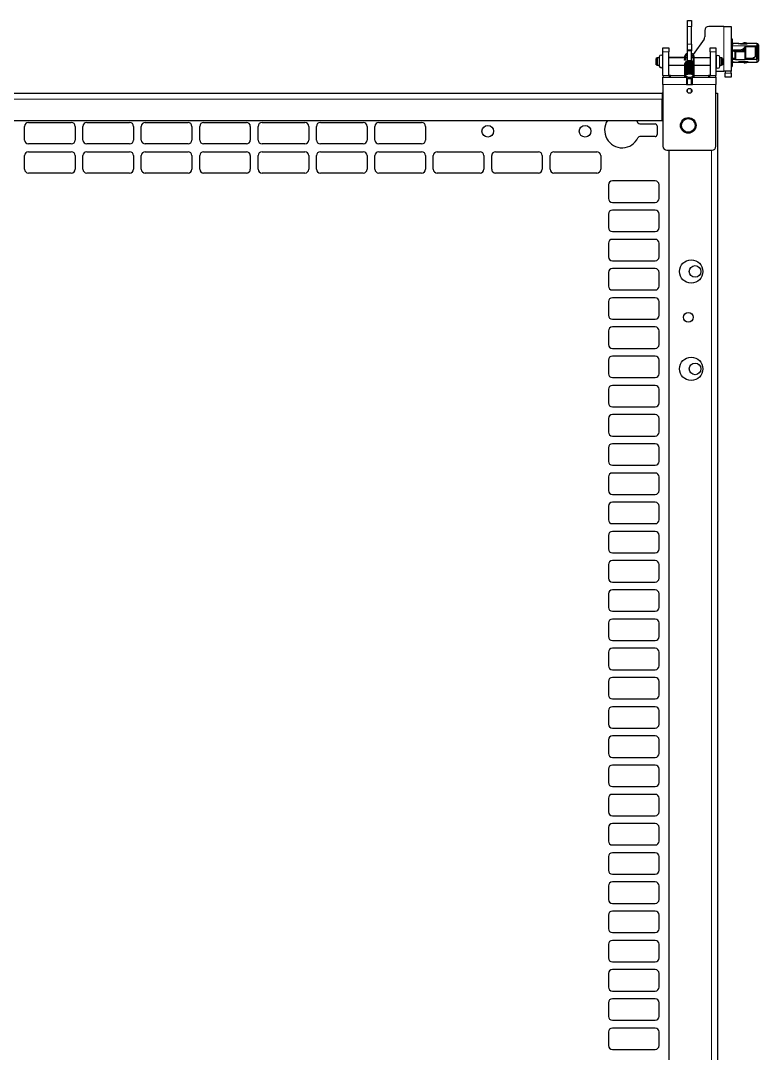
# Model space of a CAD drawing. Header units: millimetres. Extents: x -814 to 1058, y -456 to 1988.
# Drawn here: x 636 to 1015, y 1330 to 1860 of the extents above; entities that cross this region are included whole.
import ezdxf

# ---------------------------------------------------------------- set-up
doc = ezdxf.new("R2010")
doc.units = ezdxf.units.MM

msp = doc.modelspace()

# ---------------------------------------------------------------- linework, layer by layer
at = {"color": 7, "linetype": 'Continuous', "lineweight": 25}
for p, q in [((978.27, 1859.85), (980.27, 1859.85)), ((978.27, 1856.85), (978.27, 1859.85)), ((978.27, 1847.85), (978.27, 1856.85)), ((980.27, 1859.85), (980.27, 1856.85)), ((980.27, 1847.85), (980.27, 1856.85)), ((996.87, 1856.85), (989.17, 1856.85)), ((996.87, 1856.85), (1000.67, 1856.85)), ((1000.67, 1856.85), (1000.67, 1833.85)), ((987.17, 1854.85), (987.17, 1851.48)), ((965.67, 1845.85), (968.67, 1845.85)), ((965.67, 1843.85), (965.67, 1845.85)), ((968.67, 1845.85), (968.67, 1843.85)), ((978.27, 1844.85), (978.27, 1847.85)), ((980.27, 1847.85), (980.27, 1844.85)), ((986.81, 1850.33), (981.24, 1842.39)), ((989.87, 1843.85), (989.87, 1845.85)), ((989.87, 1845.85), (992.87, 1845.85)), ((992.87, 1845.85), (992.87, 1843.85)), ((1000.67, 1850.45), (1001.17, 1850.45)), ((1000.67, 1850.43), (1001.17, 1850.43)), ((1001.17, 1848.62), (1000.67, 1848.62)), ((1001.17, 1847.21), (1000.67, 1847.21)), ((1001.17, 1850.43), (1001.17, 1850.45)), ((1001.17, 1850.43), (1001.17, 1848.62)), ((1001.17, 1847.21), (1001.17, 1848.62)), ((1001.17, 1847.21), (1001.17, 1836.37)), ((1001.37, 1846.35), (1001.17, 1846.35)), ((1001.62, 1848.2), (1001.37, 1848.2)), ((1001.62, 1848.18), (1001.37, 1848.18)), ((1001.37, 1845.11), (1001.37, 1846.95)), ((1002.14, 1848.2), (1001.64, 1848.2)), ((1004.27, 1848.2), (1002.14, 1848.2)), ((1004.3, 1848.2), (1004.27, 1848.2)), ((1004.27, 1848.2), (1004.3, 1848.2)), ((1004.27, 1848.2), (1004.27, 1848.19)), ((1005.47, 1848.09), (1006.67, 1848.09)), ((1005.47, 1847.99), (1008.77, 1847.99)), ((1007.21, 1845.61), (1008.37, 1846.95)), ((1008.37, 1846.58), (1007.21, 1845.24)), ((1007.95, 1844.71), (1007.95, 1846.1)), ((1008.07, 1846.26), (1008.07, 1844.54)), ((1013.17, 1846.35), (1008.17, 1846.35)), ((1008.33, 1848.35), (1008.18, 1848.38)), ((1008.37, 1846.58), (1008.37, 1846.95)), ((1008.37, 1846.95), (1013.97, 1846.95)), ((1013.97, 1846.58), (1008.37, 1846.58)), ((1013.97, 1848.2), (1009.27, 1848.2)), ((1009.27, 1848.17), (1009.27, 1848.2)), ((1009.27, 1848.17), (1009.27, 1848.11)), ((1013.67, 1845.85), (1013.17, 1846.35)), ((1013.17, 1841.71), (1013.17, 1846.35)), ((1013.67, 1845.85), (1013.67, 1842.05)), ((1013.97, 1845.98), (1013.97, 1845.37)), ((1014.17, 1847.15), (1014.67, 1847.15)), ((1014.17, 1842.99), (1014.17, 1847.15)), ((1014.67, 1847.5), (1014.67, 1847.15)), ((1014.67, 1847.15), (1014.67, 1842.99)), ((962.72, 1840.75), (962.22, 1840.46)), ((962.22, 1837.24), (962.22, 1840.46)), ((963.73, 1840.75), (962.72, 1840.75)), ((962.72, 1840.75), (962.72, 1836.95)), ((963.73, 1841.26), (963.73, 1836.56)), ((965.63, 1836.56), (965.63, 1841.26)), ((965.67, 1840.75), (965.63, 1840.75)), ((965.67, 1831.65), (965.67, 1843.85)), ((968.67, 1831.65), (968.67, 1843.85)), ((976.74, 1840.85), (968.67, 1840.85)), ((976.74, 1840.75), (968.67, 1840.75)), ((976.74, 1841.33), (976.73, 1839.76)), ((977.33, 1839.76), (977.34, 1841.33)), ((978.27, 1840.85), (977.34, 1840.85)), ((978.27, 1840.75), (977.34, 1840.75)), ((978.27, 1844.85), (980.27, 1844.85)), ((978.27, 1844.35), (978.27, 1844.85)), ((978.27, 1839.09), (978.27, 1844.35)), ((980.27, 1844.85), (980.27, 1844.35)), ((980.27, 1839.13), (980.27, 1844.35)), ((981.14, 1840.75), (980.27, 1840.75)), ((980.88, 1841.87), (980.77, 1841.7)), ((981.14, 1841.19), (981.12, 1838.68)), ((981.71, 1837.8), (981.74, 1841.18)), ((989.87, 1840.75), (981.74, 1840.75)), ((989.87, 1843.85), (989.87, 1831.65)), ((992.87, 1843.85), (992.87, 1831.65)), ((992.92, 1840.75), (992.87, 1840.75)), ((992.92, 1841.05), (992.92, 1836.35)), ((994.82, 1836.35), (994.82, 1841.05)), ((995.72, 1840.75), (994.82, 1840.75)), ((996.22, 1840.46), (995.72, 1840.75)), ((995.72, 1836.95), (995.72, 1840.75)), ((996.22, 1840.46), (996.22, 1837.24)), ((1001.17, 1844.27), (1001.47, 1844.29)), ((1001.37, 1844.74), (1001.37, 1845.11)), ((1002.67, 1840.44), (1001.37, 1840.44)), ((1001.64, 1844.36), (1001.47, 1844.32)), ((1001.47, 1840.44), (1001.47, 1844.32)), ((1004.27, 1844.61), (1002.12, 1844.61)), ((1002.12, 1844.24), (1002.67, 1844.24)), ((1002.67, 1844.25), (1002.87, 1844.35)), ((1002.67, 1843.97), (1002.67, 1844.25)), ((1002.67, 1843.97), (1002.87, 1844.06)), ((1002.67, 1839.99), (1002.67, 1843.97)), ((1002.87, 1844.35), (1002.87, 1844.06)), ((1002.87, 1844.35), (1004.27, 1844.35)), ((1002.87, 1844.06), (1002.87, 1839.86)), ((1002.87, 1844.06), (1007.95, 1844.06)), ((1004.46, 1844.36), (1005.3, 1844.42)), ((1006.36, 1844.71), (1007.95, 1844.71)), ((1007.95, 1844.06), (1007.95, 1844.71)), ((1007.95, 1844.71), (1008.07, 1844.54)), ((1007.95, 1839.86), (1007.95, 1844.06)), ((1007.95, 1844.06), (1008.07, 1843.9)), ((1008.07, 1844.54), (1008.07, 1843.9)), ((1008.07, 1843.9), (1008.07, 1840.09)), ((1011.97, 1840.44), (1008.07, 1840.44)), ((1011.97, 1840.44), (1011.97, 1840.1)), ((1013.97, 1844.62), (1013.47, 1844.62)), ((1013.47, 1842.08), (1013.47, 1841.93)), ((1013.97, 1842.08), (1013.47, 1842.08)), ((1013.47, 1841.93), (1013.97, 1841.93)), ((1013.97, 1841.93), (1013.97, 1842.08)), ((1013.97, 1840.44), (1013.97, 1841.09)), ((1014.17, 1842.99), (1014.67, 1842.99)), ((1014.17, 1842.19), (1014.17, 1842.99)), ((1014.17, 1842.19), (1014.67, 1842.19)), ((1014.17, 1840.57), (1014.17, 1842.19)), ((1014.67, 1840.57), (1014.17, 1840.57)), ((1014.67, 1842.99), (1014.67, 1842.19)), ((1014.67, 1842.19), (1014.67, 1840.57)), ((1014.67, 1840.57), (1014.67, 1839.2)), ((962.22, 1837.24), (962.72, 1836.95)), ((962.72, 1836.95), (963.73, 1836.95)), ((965.63, 1836.95), (965.67, 1836.95)), ((968.67, 1836.95), (976.75, 1836.95)), ((977.5, 1834.99), (977.37, 1835.17)), ((981.67, 1835.91), (981.67, 1836.48)), ((981.73, 1837.61), (981.68, 1838.03)), ((981.68, 1836.95), (989.87, 1836.95)), ((981.72, 1837.55), (981.73, 1837.61)), ((992.87, 1836.95), (992.92, 1836.95)), ((994.82, 1836.95), (995.72, 1836.95)), ((995.72, 1836.95), (996.22, 1837.24)), ((1000.67, 1836.37), (1001.17, 1836.37)), ((1000.67, 1836.27), (1001.17, 1836.27)), ((1000.67, 1836.25), (1001.17, 1836.25)), ((1001.17, 1836.37), (1001.17, 1836.27)), ((1001.17, 1836.27), (1001.17, 1836.25)), ((1001.37, 1840.1), (1002.67, 1840.1)), ((1001.62, 1838.58), (1001.37, 1838.58)), ((1001.62, 1838.51), (1001.37, 1838.51)), ((1001.62, 1838.5), (1001.37, 1838.5)), ((1002.14, 1838.5), (1004.27, 1838.5)), ((1002.17, 1838.51), (1002.17, 1838.5)), ((1002.67, 1839.99), (1002.87, 1839.86)), ((1002.87, 1839.86), (1007.95, 1839.86)), ((1004.27, 1838.55), (1004.27, 1838.5)), ((1005.47, 1838.88), (1008.77, 1838.88)), ((1005.47, 1838.71), (1006.5, 1838.71)), ((1005.47, 1838.61), (1006.67, 1838.61)), ((1006.38, 1838.88), (1006.34, 1838.82)), ((1006.34, 1838.82), (1006.34, 1838.82)), ((1007.2, 1838.32), (1006.74, 1838.57)), ((1007.95, 1839.86), (1008.07, 1840.09)), ((1008.07, 1840.1), (1011.97, 1840.1)), ((1009.27, 1838.71), (1009.27, 1838.61)), ((1009.27, 1838.5), (1009.27, 1838.61)), ((1009.27, 1838.5), (1013.97, 1838.5)), ((1011.97, 1840.1), (1013.97, 1840.1)), ((965.67, 1827.05), (965.67, 1830.85)), ((965.67, 1830.85), (977.77, 1830.85)), ((969.47, 1831.65), (968.67, 1831.65)), ((969.47, 1830.85), (969.47, 1831.65)), ((976.78, 1831.87), (976.67, 1831.47)), ((976.67, 1831.47), (976.67, 1831.4)), ((977.27, 1831.42), (977.33, 1831.63)), ((977.27, 1831.36), (977.27, 1831.42)), ((977.77, 1830.85), (977.77, 1827.05)), ((978.27, 1827.05), (978.27, 1830.24)), ((980.27, 1827.05), (980.27, 1830.21)), ((980.77, 1830.85), (992.87, 1830.85)), ((980.77, 1827.05), (980.77, 1830.85)), ((989.07, 1831.65), (989.07, 1830.85)), ((989.87, 1831.65), (989.07, 1831.65)), ((992.87, 1833.85), (996.87, 1833.85)), ((992.87, 1830.85), (992.87, 1827.05)), ((1000.67, 1833.85), (996.87, 1833.85)), ((997.67, 1833.85), (997.67, 1832.85)), ((997.67, 1830.85), (997.67, 1832.85)), ((1000.67, 1830.85), (997.67, 1830.85)), ((1000.67, 1832.85), (1000.67, 1833.85)), ((1000.67, 1832.85), (1000.67, 1830.85)), ((965.67, 1827.05), (965.67, 1795.35)), ((978.27, 1827.85), (977.77, 1827.85)), ((977.77, 1827.05), (980.77, 1827.05)), ((978.27, 1823.05), (978.27, 1824.55)), ((980.77, 1827.85), (980.27, 1827.85)), ((980.27, 1823.05), (980.27, 1824.55)), ((992.87, 1795.35), (992.87, 1827.05)), ((336.17, 1822.56), (965.17, 1822.56)), ((965.17, 1822.56), (965.17, 1819.46)), ((965.67, 1822.55), (965.17, 1822.55)), ((965.17, 1808.56), (965.17, 1819.46)), ((992.87, 1822.55), (993.67, 1822.55)), ((993.67, 1822.55), (993.67, -260.45)), ((336.17, 1808.56), (965.17, 1808.56)), ((952.15, 1808.56), (952.82, 1807.38)), ((637.67, 1798.55), (637.67, 1805.55)), ((639.67, 1807.55), (661.67, 1807.55)), ((663.67, 1805.55), (663.67, 1798.55)), ((667.67, 1798.55), (667.67, 1805.55)), ((669.67, 1807.55), (691.67, 1807.55)), ((693.67, 1805.55), (693.67, 1798.55)), ((697.67, 1798.55), (697.67, 1805.55)), ((699.67, 1807.55), (721.67, 1807.55)), ((723.67, 1805.55), (723.67, 1798.55)), ((727.67, 1798.55), (727.67, 1805.55)), ((729.67, 1807.55), (751.67, 1807.55)), ((753.67, 1805.55), (753.67, 1798.55)), ((757.67, 1798.55), (757.67, 1805.55)), ((759.67, 1807.55), (781.67, 1807.55)), ((783.67, 1805.55), (783.67, 1798.55)), ((787.67, 1798.55), (787.67, 1805.55)), ((789.67, 1807.55), (811.67, 1807.55)), ((813.67, 1805.55), (813.67, 1798.55)), ((817.67, 1798.55), (817.67, 1805.55)), ((819.67, 1807.55), (841.67, 1807.55)), ((843.67, 1805.55), (843.67, 1798.55)), ((953.72, 1806.81), (961.67, 1806.81)), ((962.67, 1805.81), (962.67, 1801.31)), ((961.67, 1800.31), (953.72, 1800.31)), ((661.67, 1796.55), (639.67, 1796.55)), ((639.67, 1792.55), (661.67, 1792.55)), ((691.67, 1796.55), (669.67, 1796.55)), ((669.67, 1792.55), (691.67, 1792.55)), ((721.67, 1796.55), (699.67, 1796.55)), ((699.67, 1792.55), (721.67, 1792.55)), ((751.67, 1796.55), (729.67, 1796.55)), ((729.67, 1792.55), (751.67, 1792.55)), ((781.67, 1796.55), (759.67, 1796.55)), ((759.67, 1792.55), (781.67, 1792.55)), ((811.67, 1796.55), (789.67, 1796.55)), ((789.67, 1792.55), (811.67, 1792.55)), ((841.67, 1796.55), (819.67, 1796.55)), ((819.67, 1792.55), (841.67, 1792.55)), ((849.67, 1792.55), (871.67, 1792.55)), ((879.67, 1792.55), (901.67, 1792.55)), ((909.67, 1792.55), (931.67, 1792.55)), ((967.67, 1793.35), (990.87, 1793.35)), ((968.67, 1793.35), (968.67, -260.45)), ((637.67, 1783.55), (637.67, 1790.55)), ((663.67, 1790.55), (663.67, 1783.55)), ((667.67, 1783.55), (667.67, 1790.55)), ((693.67, 1790.55), (693.67, 1783.55)), ((697.67, 1783.55), (697.67, 1790.55)), ((723.67, 1790.55), (723.67, 1783.55)), ((727.67, 1783.55), (727.67, 1790.55)), ((753.67, 1790.55), (753.67, 1783.55)), ((757.67, 1783.55), (757.67, 1790.55)), ((783.67, 1790.55), (783.67, 1783.55)), ((787.67, 1783.55), (787.67, 1790.55)), ((813.67, 1790.55), (813.67, 1783.55)), ((817.67, 1783.55), (817.67, 1790.55)), ((843.67, 1790.55), (843.67, 1783.55)), ((847.67, 1783.55), (847.67, 1790.55)), ((873.67, 1790.55), (873.67, 1783.55)), ((877.67, 1783.55), (877.67, 1790.55)), ((903.67, 1790.55), (903.67, 1783.55)), ((907.67, 1783.55), (907.67, 1790.55)), ((933.67, 1790.55), (933.67, 1783.55)), ((661.67, 1781.55), (639.67, 1781.55)), ((691.67, 1781.55), (669.67, 1781.55)), ((721.67, 1781.55), (699.67, 1781.55)), ((751.67, 1781.55), (729.67, 1781.55)), ((781.67, 1781.55), (759.67, 1781.55)), ((811.67, 1781.55), (789.67, 1781.55)), ((841.67, 1781.55), (819.67, 1781.55)), ((871.67, 1781.55), (849.67, 1781.55)), ((901.67, 1781.55), (879.67, 1781.55)), ((931.67, 1781.55), (909.67, 1781.55)), ((961.67, 1777.55), (939.67, 1777.55)), ((937.67, 1775.55), (937.67, 1768.55)), ((963.67, 1768.55), (963.67, 1775.55)), ((939.67, 1766.55), (961.67, 1766.55)), ((961.67, 1762.55), (939.67, 1762.55)), ((937.67, 1760.55), (937.67, 1753.55)), ((963.67, 1753.55), (963.67, 1760.55)), ((939.67, 1751.55), (961.67, 1751.55)), ((937.67, 1745.55), (937.67, 1738.55)), ((961.67, 1747.55), (939.67, 1747.55)), ((963.67, 1738.55), (963.67, 1745.55)), ((939.67, 1736.55), (961.67, 1736.55)), ((937.67, 1730.55), (937.67, 1723.55)), ((961.67, 1732.55), (939.67, 1732.55)), ((963.67, 1723.55), (963.67, 1730.55)), ((939.67, 1721.55), (961.67, 1721.55)), ((937.67, 1715.55), (937.67, 1708.55)), ((961.67, 1717.55), (939.67, 1717.55)), ((963.67, 1708.55), (963.67, 1715.55)), ((939.67, 1706.55), (961.67, 1706.55)), ((961.67, 1702.55), (939.67, 1702.55)), ((937.67, 1700.55), (937.67, 1693.55)), ((963.67, 1693.55), (963.67, 1700.55)), ((939.67, 1691.55), (961.67, 1691.55)), ((961.67, 1687.55), (939.67, 1687.55)), ((937.67, 1685.55), (937.67, 1678.55)), ((963.67, 1678.55), (963.67, 1685.55)), ((939.67, 1676.55), (961.67, 1676.55)), ((937.67, 1670.55), (937.67, 1663.55)), ((961.67, 1672.55), (939.67, 1672.55)), ((963.67, 1663.55), (963.67, 1670.55)), ((939.67, 1661.55), (961.67, 1661.55)), ((937.67, 1655.55), (937.67, 1648.55)), ((961.67, 1657.55), (939.67, 1657.55)), ((963.67, 1648.55), (963.67, 1655.55)), ((939.67, 1646.55), (961.67, 1646.55)), ((937.67, 1640.55), (937.67, 1633.55)), ((961.67, 1642.55), (939.67, 1642.55)), ((963.67, 1633.55), (963.67, 1640.55)), ((939.67, 1631.55), (961.67, 1631.55)), ((937.67, 1625.55), (937.67, 1618.55)), ((961.67, 1627.55), (939.67, 1627.55)), ((963.67, 1618.55), (963.67, 1625.55)), ((939.67, 1616.55), (961.67, 1616.55)), ((961.67, 1612.55), (939.67, 1612.55)), ((937.67, 1610.55), (937.67, 1603.55)), ((963.67, 1603.55), (963.67, 1610.55)), ((939.67, 1601.55), (961.67, 1601.55)), ((961.67, 1597.55), (939.67, 1597.55)), ((937.67, 1595.55), (937.67, 1588.55)), ((963.67, 1588.55), (963.67, 1595.55)), ((939.67, 1586.55), (961.67, 1586.55)), ((937.67, 1580.55), (937.67, 1573.55)), ((961.67, 1582.55), (939.67, 1582.55)), ((963.67, 1573.55), (963.67, 1580.55)), ((939.67, 1571.55), (961.67, 1571.55)), ((937.67, 1565.55), (937.67, 1558.55)), ((961.67, 1567.55), (939.67, 1567.55)), ((963.67, 1558.55), (963.67, 1565.55)), ((939.67, 1556.55), (961.67, 1556.55)), ((937.67, 1550.55), (937.67, 1543.55)), ((961.67, 1552.55), (939.67, 1552.55)), ((963.67, 1543.55), (963.67, 1550.55)), ((939.67, 1541.55), (961.67, 1541.55)), ((937.67, 1535.55), (937.67, 1528.55)), ((961.67, 1537.55), (939.67, 1537.55)), ((963.67, 1528.55), (963.67, 1535.55)), ((939.67, 1526.55), (961.67, 1526.55)), ((961.67, 1522.55), (939.67, 1522.55)), ((937.67, 1520.55), (937.67, 1513.55)), ((963.67, 1513.55), (963.67, 1520.55)), ((939.67, 1511.55), (961.67, 1511.55)), ((961.67, 1507.55), (939.67, 1507.55)), ((937.67, 1505.55), (937.67, 1498.55)), ((963.67, 1498.55), (963.67, 1505.55)), ((939.67, 1496.55), (961.67, 1496.55)), ((937.67, 1490.55), (937.67, 1483.55)), ((961.67, 1492.55), (939.67, 1492.55)), ((963.67, 1483.55), (963.67, 1490.55)), ((939.67, 1481.55), (961.67, 1481.55)), ((937.67, 1475.55), (937.67, 1468.55)), ((961.67, 1477.55), (939.67, 1477.55)), ((963.67, 1468.55), (963.67, 1475.55)), ((939.67, 1466.55), (961.67, 1466.55)), ((937.67, 1460.55), (937.67, 1453.55)), ((961.67, 1462.55), (939.67, 1462.55)), ((963.67, 1453.55), (963.67, 1460.55)), ((939.67, 1451.55), (961.67, 1451.55)), ((937.67, 1445.55), (937.67, 1438.55)), ((961.67, 1447.55), (939.67, 1447.55)), ((963.67, 1438.55), (963.67, 1445.55)), ((939.67, 1436.55), (961.67, 1436.55)), ((961.67, 1432.55), (939.67, 1432.55)), ((937.67, 1430.55), (937.67, 1423.55)), ((963.67, 1423.55), (963.67, 1430.55)), ((939.67, 1421.55), (961.67, 1421.55)), ((961.67, 1417.55), (939.67, 1417.55)), ((937.67, 1415.55), (937.67, 1408.55)), ((963.67, 1408.55), (963.67, 1415.55)), ((939.67, 1406.55), (961.67, 1406.55)), ((937.67, 1400.55), (937.67, 1393.55)), ((961.67, 1402.55), (939.67, 1402.55)), ((963.67, 1393.55), (963.67, 1400.55)), ((939.67, 1391.55), (961.67, 1391.55)), ((937.67, 1385.55), (937.67, 1378.55)), ((961.67, 1387.55), (939.67, 1387.55)), ((963.67, 1378.55), (963.67, 1385.55)), ((939.67, 1376.55), (961.67, 1376.55)), ((937.67, 1370.55), (937.67, 1363.55)), ((961.67, 1372.55), (939.67, 1372.55)), ((963.67, 1363.55), (963.67, 1370.55)), ((939.67, 1361.55), (961.67, 1361.55)), ((937.67, 1355.55), (937.67, 1348.55)), ((961.67, 1357.55), (939.67, 1357.55)), ((963.67, 1348.55), (963.67, 1355.55)), ((939.67, 1346.55), (961.67, 1346.55)), ((961.67, 1342.55), (939.67, 1342.55)), ((937.67, 1340.55), (937.67, 1333.55)), ((963.67, 1333.55), (963.67, 1340.55)), ((939.67, 1331.55), (961.67, 1331.55))]:
    msp.add_line(p, q, dxfattribs=at)
at = {"color": 8, "linetype": 'Continuous', "lineweight": 18}
for p, q in [((980.27, 1856.85), (978.27, 1856.85)), ((996.87, 1856.85), (996.87, 1833.85)), ((978.27, 1847.85), (980.27, 1847.85)), ((1001.37, 1848.18), (1001.37, 1846.95)), ((1001.37, 1846.95), (1008.37, 1846.95)), ((1001.62, 1848.18), (1001.62, 1848.2)), ((1005.47, 1848.09), (1005.47, 1847.99)), ((1006.74, 1848.13), (1006.83, 1847.99)), ((1007.21, 1845.24), (1007.21, 1845.61)), ((1013.97, 1846.26), (1013.26, 1846.26)), ((1013.97, 1846.95), (1013.97, 1848.2)), ((1013.97, 1846.26), (1013.97, 1846.58)), ((968.67, 1843.85), (965.67, 1843.85)), ((980.27, 1844.35), (978.27, 1844.35)), ((992.87, 1843.85), (989.87, 1843.85)), ((1002.12, 1844.61), (1002.12, 1844.24)), ((1004.27, 1844.35), (1004.27, 1844.61)), ((1004.46, 1844.63), (1004.46, 1844.36)), ((981.23, 1837.46), (981.27, 1837.44)), ((1001.37, 1840.1), (1001.37, 1838.58)), ((1001.37, 1838.51), (1001.37, 1838.5)), ((1001.62, 1838.51), (1001.62, 1838.58)), ((1005.47, 1838.88), (1005.47, 1838.71)), ((1013.97, 1838.5), (1013.97, 1840.1)), ((968.67, 1831.65), (965.67, 1831.65)), ((976.7, 1831.65), (969.47, 1831.65)), ((976.96, 1830.87), (977.07, 1830.85)), ((989.07, 1831.65), (981.67, 1831.65)), ((989.87, 1831.65), (992.87, 1831.65)), ((997.67, 1832.85), (1000.67, 1832.85)), ((977.77, 1827.05), (965.67, 1827.05)), ((992.87, 1827.05), (980.77, 1827.05)), ((336.17, 1819.46), (965.17, 1819.46)), ((990.57, 1793.35), (990.57, -260.45))]:
    msp.add_line(p, q, dxfattribs=at)
at = {"color": 7, "linetype": 'Continuous', "lineweight": 25, "flags": 128}
for points in [[(1001.17, 1846.6), (1001.23, 1846.59), (1001.37, 1846.58)], [(1013.97, 1846.95), (1014.1, 1846.94), (1014.17, 1846.93)], [(1014.17, 1845.86), (1014.16, 1845.89), (1014.15, 1845.91), (1014.13, 1845.93), (1014.11, 1845.95), (1014.08, 1845.96), (1014.04, 1845.98), (1014.01, 1845.98), (1013.97, 1845.98)], [(1001.17, 1840.42), (1001.23, 1840.43), (1001.37, 1840.44)], [(1014.17, 1840.83), (1014.16, 1840.81), (1014.15, 1840.79), (1014.13, 1840.77), (1014.11, 1840.75), (1014.08, 1840.73), (1014.04, 1840.72), (1014.01, 1840.72), (1013.97, 1840.71)], [(977.04, 1839.95), (977.16, 1839.93), (977.25, 1839.88), (977.31, 1839.82), (977.33, 1839.75), (977.3, 1839.68), (977.23, 1839.62), (977.13, 1839.58), (977.02, 1839.57), (976.9, 1839.59), (976.81, 1839.63), (976.75, 1839.7), (976.73, 1839.77), (976.76, 1839.84), (976.83, 1839.9), (976.93, 1839.93), (977.04, 1839.95)], [(979.29, 1835.61), (979.29, 1835.66), (979.29, 1835.72)], [(981.31, 1837.71), (981.39, 1837.71), (981.51, 1837.74), (981.6, 1837.8), (981.67, 1837.88), (981.69, 1837.97), (981.67, 1838.06), (981.61, 1838.13), (981.51, 1838.17), (981.4, 1838.18), (981.4, 1838.18)], [(965.67, 1831.65), (965.74, 1830.91), (965.75, 1830.85)], [(981.61, 1832.35), (981.68, 1832.68), (981.46, 1833.27), (981.02, 1833.7), (980.57, 1833.93), (979.93, 1834.11), (979, 1834.14), (978.41, 1834), (977.77, 1833.7), (977.47, 1833.44), (977.26, 1833.12), (977.19, 1832.78), (977.23, 1832.54), (977.23, 1832.54)], [(981.61, 1832.86), (981.69, 1833.19), (981.47, 1833.77), (981.02, 1834.2), (980.57, 1834.44), (979.94, 1834.61), (979.01, 1834.65), (978.42, 1834.52), (977.77, 1834.21), (977.48, 1833.96), (977.27, 1833.63), (977.2, 1833.3), (977.23, 1833.05), (977.23, 1833.05)], [(992.78, 1830.85), (992.8, 1830.91), (992.87, 1831.65)]]:
    msp.add_lwpolyline(points, dxfattribs=at)
at = {"color": 8, "linetype": 'Continuous', "lineweight": 18, "flags": 128}
for points in [[(976.74, 1841.33), (976.74, 1841.34), (976.77, 1841.41), (976.84, 1841.47), (976.94, 1841.5), (977.06, 1841.51)], [(977.06, 1841.51), (977.17, 1841.5), (977.26, 1841.45), (977.33, 1841.39), (977.34, 1841.33)], [(981.45, 1841.37), (981.34, 1841.36), (981.24, 1841.32), (981.17, 1841.26), (981.14, 1841.19), (981.14, 1841.19)], [(981.74, 1841.18), (981.72, 1841.25), (981.66, 1841.31), (981.57, 1841.35), (981.45, 1841.37)], [(976.81, 1830.85), (976.84, 1830.86), (976.96, 1830.87)]]:
    msp.add_lwpolyline(points, dxfattribs=at)
at = {"color": 7, "linetype": 'Continuous', "lineweight": 25}
for centre, radius in [((979.27, 1823.8), 1.25), ((978.67, 1806.05), 4), ((978.67, 1806.05), 3.5), ((875.67, 1803.06), 3), ((925.67, 1803.06), 3), ((980.17, 1731.05), 6), ((982.17, 1731.05), 3), ((978.67, 1707.55), 2.5), ((980.17, 1681.05), 6), ((982.17, 1681.05), 3)]:
    msp.add_circle(centre, radius, dxfattribs=at)
for centre, radius, start, end in [((989.17, 1854.85), 2, 90, 180), ((985.17, 1851.48), 2, 325.008, 0), ((1001.37, 1848.4), 0.2, 180.0002, 270.0002), ((1001.37, 1848.38), 0.2, 180.0893, 270.0891), ((1001.35, 1847.13), 0.18, 189.6369, 277.1443), ((1013.97, 1847.5), 0.7, 0, 90), ((1013.99, 1846.4), 0.18, 9.6369, 97.1443), ((1014, 1846.09), 0.177, 13.4486, 98.9562), ((964.68, 1841.26), 0.95, 0, 180), ((979.13, 1842.85), 2, 304.796, 325.008), ((993.87, 1841.05), 0.95, 0, 180), ((1002.01, 1845.27), 0.665, 193.4486, 278.9562), ((1002.01, 1844.89), 0.665, 193.4486, 278.9562), ((1004.27, 1845.71), 1.1, 269.9618, 280.1433), ((1014.06, 1840.72), 0.62, 261.0438, 346.5514), ((1014, 1840.61), 0.177, 261.0438, 346.5514), ((964.68, 1836.56), 0.95, 180, 0), ((993.87, 1836.35), 0.95, 180, 0), ((1001.34, 1839.93), 0.177, 81.0438, 166.5514), ((1001.37, 1838.38), 0.198, 89.5221, 179.514), ((1001.37, 1838.31), 0.2, 89.9109, 179.9107), ((1001.37, 1838.3), 0.2, 89.9998, 179.9998), ((1013.97, 1839.2), 0.7, 270, 0), ((969.47, 1831.65), 0.8, 180, 270), ((989.07, 1831.65), 0.8, 270, 0), ((944.67, 1803.56), 9, 146.251, 334.8493), ((639.67, 1805.55), 2, 90, 180), ((661.67, 1805.55), 2, 0, 90), ((669.67, 1805.55), 2, 90, 180), ((691.67, 1805.55), 2, 0, 90), ((699.67, 1805.55), 2, 90, 180), ((721.67, 1805.55), 2, 0, 90), ((729.67, 1805.55), 2, 90, 180), ((751.67, 1805.55), 2, 0, 90), ((759.67, 1805.55), 2, 90, 180), ((781.67, 1805.55), 2, 0, 90), ((789.67, 1805.55), 2, 90, 180), ((811.67, 1805.55), 2, 0, 90), ((819.67, 1805.55), 2, 90, 180), ((841.67, 1805.55), 2, 0, 90), ((953.72, 1807.81), 1, 205.1507, 270), ((961.67, 1805.81), 1, 0, 90), ((639.67, 1798.55), 2, 180, 270), ((661.67, 1798.55), 2, 270, 0), ((669.67, 1798.55), 2, 180, 270), ((691.67, 1798.55), 2, 270, 0), ((699.67, 1798.55), 2, 180, 270), ((721.67, 1798.55), 2, 270, 0), ((729.67, 1798.55), 2, 180, 270), ((751.67, 1798.55), 2, 270, 0), ((759.67, 1798.55), 2, 180, 270), ((781.67, 1798.55), 2, 270, 0), ((789.67, 1798.55), 2, 180, 270), ((811.67, 1798.55), 2, 270, 0), ((819.67, 1798.55), 2, 180, 270), ((841.67, 1798.55), 2, 270, 0), ((953.72, 1799.31), 1, 90, 154.8493), ((961.67, 1801.31), 1, 270, 0), ((639.67, 1790.55), 2, 90, 180), ((661.67, 1790.55), 2, 0, 90), ((669.67, 1790.55), 2, 90, 180), ((691.67, 1790.55), 2, 0, 90), ((699.67, 1790.55), 2, 90, 180), ((721.67, 1790.55), 2, 0, 90), ((729.67, 1790.55), 2, 90, 180), ((751.67, 1790.55), 2, 0, 90), ((759.67, 1790.55), 2, 90, 180), ((781.67, 1790.55), 2, 0, 90), ((789.67, 1790.55), 2, 90, 180), ((811.67, 1790.55), 2, 0, 90), ((819.67, 1790.55), 2, 90, 180), ((841.67, 1790.55), 2, 0, 90), ((849.67, 1790.55), 2, 90, 180), ((871.67, 1790.55), 2, 0, 90), ((879.67, 1790.55), 2, 90, 180), ((901.67, 1790.55), 2, 0, 90), ((909.67, 1790.55), 2, 90, 180), ((931.67, 1790.55), 2, 0, 90), ((967.67, 1795.35), 2, 180, 270), ((990.87, 1795.35), 2, 270, 0), ((639.67, 1783.55), 2, 180, 270), ((661.67, 1783.55), 2, 270, 0), ((669.67, 1783.55), 2, 180, 270), ((691.67, 1783.55), 2, 270, 0), ((699.67, 1783.55), 2, 180, 270), ((721.67, 1783.55), 2, 270, 0), ((729.67, 1783.55), 2, 180, 270), ((751.67, 1783.55), 2, 270, 0), ((759.67, 1783.55), 2, 180, 270), ((781.67, 1783.55), 2, 270, 0), ((789.67, 1783.55), 2, 180, 270), ((811.67, 1783.55), 2, 270, 0), ((819.67, 1783.55), 2, 180, 270), ((841.67, 1783.55), 2, 270, 0), ((849.67, 1783.55), 2, 180, 270), ((871.67, 1783.55), 2, 270, 0), ((879.67, 1783.55), 2, 180, 270), ((901.67, 1783.55), 2, 270, 0), ((909.67, 1783.55), 2, 180, 270), ((931.67, 1783.55), 2, 270, 0), ((939.67, 1775.55), 2, 90, 180), ((961.67, 1775.55), 2, 0, 90), ((939.67, 1768.55), 2, 180, 270), ((961.67, 1768.55), 2, 270, 0), ((939.67, 1760.55), 2, 90, 180), ((961.67, 1760.55), 2, 0, 90), ((939.67, 1753.55), 2, 180, 270), ((961.67, 1753.55), 2, 270, 0), ((939.67, 1745.55), 2, 90, 180), ((961.67, 1745.55), 2, 0, 90), ((939.67, 1738.55), 2, 180, 270), ((961.67, 1738.55), 2, 270, 0), ((939.67, 1730.55), 2, 90, 180), ((961.67, 1730.55), 2, 0, 90), ((939.67, 1723.55), 2, 180, 270), ((961.67, 1723.55), 2, 270, 0), ((939.67, 1715.55), 2, 90, 180), ((961.67, 1715.55), 2, 0, 90), ((939.67, 1708.55), 2, 180, 270), ((961.67, 1708.55), 2, 270, 0), ((939.67, 1700.55), 2, 90, 180), ((961.67, 1700.55), 2, 0, 90), ((939.67, 1693.55), 2, 180, 270), ((961.67, 1693.55), 2, 270, 0), ((939.67, 1685.55), 2, 90, 180), ((961.67, 1685.55), 2, 0, 90), ((939.67, 1678.55), 2, 180, 270), ((961.67, 1678.55), 2, 270, 0), ((939.67, 1670.55), 2, 90, 180), ((961.67, 1670.55), 2, 0, 90), ((939.67, 1663.55), 2, 180, 270), ((961.67, 1663.55), 2, 270, 0), ((939.67, 1655.55), 2, 90, 180), ((961.67, 1655.55), 2, 0, 90), ((939.67, 1648.55), 2, 180, 270), ((961.67, 1648.55), 2, 270, 0), ((939.67, 1640.55), 2, 90, 180), ((961.67, 1640.55), 2, 0, 90), ((939.67, 1633.55), 2, 180, 270), ((961.67, 1633.55), 2, 270, 0), ((939.67, 1625.55), 2, 90, 180), ((961.67, 1625.55), 2, 0, 90), ((939.67, 1618.55), 2, 180, 270), ((961.67, 1618.55), 2, 270, 0), ((939.67, 1610.55), 2, 90, 180), ((961.67, 1610.55), 2, 0, 90), ((939.67, 1603.55), 2, 180, 270), ((961.67, 1603.55), 2, 270, 0), ((939.67, 1595.55), 2, 90, 180), ((961.67, 1595.55), 2, 0, 90), ((939.67, 1588.55), 2, 180, 270), ((961.67, 1588.55), 2, 270, 0), ((939.67, 1580.55), 2, 90, 180), ((961.67, 1580.55), 2, 0, 90), ((939.67, 1573.55), 2, 180, 270), ((961.67, 1573.55), 2, 270, 0), ((939.67, 1565.55), 2, 90, 180), ((961.67, 1565.55), 2, 0, 90), ((939.67, 1558.55), 2, 180, 270), ((961.67, 1558.55), 2, 270, 0), ((939.67, 1550.55), 2, 90, 180), ((961.67, 1550.55), 2, 0, 90), ((939.67, 1543.55), 2, 180, 270), ((961.67, 1543.55), 2, 270, 0), ((939.67, 1535.55), 2, 90, 180), ((961.67, 1535.55), 2, 0, 90), ((939.67, 1528.55), 2, 180, 270), ((961.67, 1528.55), 2, 270, 0), ((939.67, 1520.55), 2, 90, 180), ((961.67, 1520.55), 2, 0, 90), ((939.67, 1513.55), 2, 180, 270), ((961.67, 1513.55), 2, 270, 0), ((939.67, 1505.55), 2, 90, 180), ((961.67, 1505.55), 2, 0, 90), ((939.67, 1498.55), 2, 180, 270), ((961.67, 1498.55), 2, 270, 0), ((939.67, 1490.55), 2, 90, 180), ((961.67, 1490.55), 2, 0, 90), ((939.67, 1483.55), 2, 180, 270), ((961.67, 1483.55), 2, 270, 0), ((939.67, 1475.55), 2, 90, 180), ((961.67, 1475.55), 2, 0, 90), ((939.67, 1468.55), 2, 180, 270), ((961.67, 1468.55), 2, 270, 0), ((939.67, 1460.55), 2, 90, 180), ((961.67, 1460.55), 2, 0, 90), ((939.67, 1453.55), 2, 180, 270), ((961.67, 1453.55), 2, 270, 0), ((939.67, 1445.55), 2, 90, 180), ((961.67, 1445.55), 2, 0, 90), ((939.67, 1438.55), 2, 180, 270), ((961.67, 1438.55), 2, 270, 0), ((939.67, 1430.55), 2, 90, 180), ((961.67, 1430.55), 2, 0, 90), ((939.67, 1423.55), 2, 180, 270), ((961.67, 1423.55), 2, 270, 0), ((939.67, 1415.55), 2, 90, 180), ((961.67, 1415.55), 2, 0, 90), ((939.67, 1408.55), 2, 180, 270), ((961.67, 1408.55), 2, 270, 0), ((939.67, 1400.55), 2, 90, 180), ((961.67, 1400.55), 2, 0, 90), ((939.67, 1393.55), 2, 180, 270), ((961.67, 1393.55), 2, 270, 0), ((939.67, 1385.55), 2, 90, 180), ((961.67, 1385.55), 2, 0, 90), ((939.67, 1378.55), 2, 180, 270), ((961.67, 1378.55), 2, 270, 0), ((939.67, 1370.55), 2, 90, 180), ((961.67, 1370.55), 2, 0, 90), ((939.67, 1363.55), 2, 180, 270), ((961.67, 1363.55), 2, 270, 0), ((939.67, 1355.55), 2, 90, 180), ((961.67, 1355.55), 2, 0, 90), ((939.67, 1348.55), 2, 180, 270), ((961.67, 1348.55), 2, 270, 0), ((939.67, 1340.55), 2, 90, 180), ((961.67, 1340.55), 2, 0, 90), ((939.67, 1333.55), 2, 180, 270), ((961.67, 1333.55), 2, 270, 0)]:
    msp.add_arc(centre, radius, start, end, dxfattribs=at)
at = {"color": 8, "linetype": 'Continuous', "lineweight": 18}
for centre, radius, start, end in [((973.61, 1836.09), 5.71, 355.3711, 1.0159), ((981.5, 1837.64), 0.229, 291.7919, 352.7975), ((976.95, 1831.48), 0.273, 182.9398, 275.0476), ((976.94, 1831.42), 0.273, 182.9662, 275.045), ((977.01, 1831.48), 0.269, 261.9044, 347.8166), ((977, 1831.41), 0.269, 261.8434, 348.5152)]:
    msp.add_arc(centre, radius, start, end, dxfattribs=at)
at = {"color": 7, "linetype": 'Continuous', "lineweight": 25}
msp.add_ellipse((1004.27, 1844.53), major_axis=(0.75, 0), ratio=0.240455, start_param=4.712389, end_param=4.975032, dxfattribs=at)
for points, knots in [([(1001.17, 1845.57), (1001.17, 1845.57), (1001.17, 1845.55), (1001.19, 1845.53), (1001.23, 1845.51), (1001.3, 1845.5), (1001.34, 1845.49), (1001.37, 1845.48)], [0, 0, 0, 0, 0.195302, 0.377541, 0.538909, 0.761383, 1, 1, 1, 1]), ([(1001.62, 1848.2), (1001.68, 1848.2), (1001.8, 1848.2), (1001.94, 1848.2), (1002, 1848.2), (1002.02, 1848.19)], [0, 0, 0, 0, 0.409579, 0.819164, 1, 1, 1, 1]), ([(1002.14, 1848.2), (1002.14, 1848.2), (1002.13, 1848.2), (1002.05, 1848.2), (1001.92, 1848.19), (1001.76, 1848.18), (1001.66, 1848.18), (1001.62, 1848.18)], [0, 0, 0, 0, 0.019653, 0.287101, 0.553656, 0.820603, 1, 1, 1, 1]), ([(1005.47, 1847.99), (1005.33, 1847.99), (1005.06, 1848), (1004.7, 1848.06), (1004.43, 1848.12), (1004.29, 1848.17), (1004.27, 1848.19), (1004.27, 1848.19)], [0, 0, 0, 0, 0.213238, 0.42649, 0.63916, 0.849598, 1, 1, 1, 1]), ([(1004.33, 1848.19), (1004.39, 1848.19), (1004.5, 1848.17), (1004.8, 1848.12), (1005.14, 1848.09), (1005.37, 1848.09), (1005.47, 1848.09)], [0, 0, 0, 0, 0.270612, 0.537, 0.805108, 1, 1, 1, 1]), ([(1007.21, 1845.61), (1007.04, 1845.47), (1006.69, 1845.17), (1005.71, 1844.86), (1004.95, 1844.72), (1004.46, 1844.63)], [0, 0, 0, 0, 0.2540266, 0.5265912, 1, 1, 1, 1]), ([(1006.5, 1847.99), (1006.51, 1848), (1006.56, 1848.03), (1006.65, 1848.08), (1006.72, 1848.12), (1006.74, 1848.13)], [0, 0, 0, 0, 0.230769, 0.769777, 1, 1, 1, 1]), ([(1006.74, 1848.13), (1006.69, 1848.11), (1006.62, 1848.07), (1006.57, 1848.03), (1006.55, 1848.02)], [0, 0, 0, 0, 0.71129, 1, 1, 1, 1]), ([(1007.73, 1848.45), (1007.56, 1848.45), (1007.2, 1848.45), (1006.9, 1848.24), (1006.74, 1848.13)], [0, 0, 0, 0, 0.481496, 1, 1, 1, 1]), ([(1009.27, 1848.17), (1008.77, 1848.29), (1008.1, 1848.45), (1007.2, 1848.44), (1006.9, 1848.23), (1006.74, 1848.13)], [0, 0, 0, 0, 0.5876932, 0.7908183, 1, 1, 1, 1]), ([(1009.27, 1848.2), (1008.88, 1848.26), (1008.32, 1848.34), (1007.71, 1848.47), (1007.38, 1848.48), (1007.24, 1848.4), (1007.17, 1848.36)], [0, 0, 0, 0, 0.53039, 0.769058, 0.884473, 1, 1, 1, 1]), ([(1009.27, 1848.11), (1009.26, 1848.1), (1009.25, 1848.07), (1009.17, 1848.04), (1009.04, 1848.01), (1008.9, 1847.99), (1008.81, 1847.99), (1008.77, 1847.99)], [0, 0, 0, 0, 0.214373, 0.428779, 0.642592, 0.856666, 1, 1, 1, 1]), ([(1013.97, 1846.26), (1013.97, 1845.98), (1013.97, 1845.48), (1013.97, 1844.88), (1013.97, 1844.62)], [0, 0, 0, 0, 0.559785, 1, 1, 1, 1]), ([(978.27, 1843.15), (978, 1843.04), (977.47, 1842.81), (976.95, 1842.22), (976.76, 1841.69), (976.75, 1841.4), (976.74, 1841.33)], [0, 0, 0, 0, 0.313755, 0.630402, 0.918755, 1, 1, 1, 1]), ([(977.34, 1841.33), (977.35, 1841.41), (977.37, 1841.69), (977.62, 1842.09), (977.97, 1842.4), (978.22, 1842.48), (978.27, 1842.49)], [0, 0, 0, 0, 0.187513, 0.58462, 0.925854, 1, 1, 1, 1]), ([(981.74, 1841.18), (981.73, 1841.32), (981.71, 1841.7), (981.41, 1842.28), (980.9, 1842.8), (980.45, 1842.98), (980.27, 1843.05)], [0, 0, 0, 0, 0.173984, 0.477689, 0.784497, 1, 1, 1, 1]), ([(980.27, 1842.4), (980.42, 1842.32), (980.76, 1842.12), (981.08, 1841.67), (981.12, 1841.35), (981.14, 1841.19)], [0, 0, 0, 0, 0.289046, 0.64994, 1, 1, 1, 1]), ([(1001.17, 1844.45), (1001.17, 1844.44), (1001.17, 1844.43), (1001.19, 1844.41), (1001.23, 1844.4), (1001.3, 1844.4), (1001.4, 1844.41), (1001.48, 1844.43), (1001.53, 1844.44)], [0, 0, 0, 0, 0.1292748, 0.2499029, 0.3567164, 0.5176457, 0.6896041, 1, 1, 1, 1]), ([(1007.21, 1845.24), (1007.09, 1845.13), (1006.85, 1844.91), (1006.18, 1844.62), (1005.64, 1844.5), (1005.3, 1844.42)], [0, 0, 0, 0, 0.261809, 0.533628, 1, 1, 1, 1]), ([(1011.97, 1840.44), (1012.25, 1840.72), (1012.75, 1841.22), (1013.25, 1841.81), (1013.47, 1842.08)], [0, 0, 0, 0, 0.5598678, 1, 1, 1, 1]), ([(1011.97, 1840.1), (1012.25, 1840.42), (1012.75, 1840.98), (1013.25, 1841.64), (1013.47, 1841.93)], [0, 0, 0, 0, 0.559911, 1, 1, 1, 1]), ([(1013.97, 1840.1), (1013.97, 1840.42), (1013.97, 1840.98), (1013.97, 1841.64), (1013.97, 1841.93)], [0, 0, 0, 0, 0.559866, 1, 1, 1, 1]), ([(981.23, 1836.98), (981.22, 1837), (981.21, 1837.15), (980.95, 1837.34), (980.54, 1837.54), (979.96, 1837.69), (979.2, 1837.76), (978.35, 1837.63), (977.65, 1837.35), (977.11, 1836.95), (976.77, 1836.42), (976.65, 1835.96), (976.75, 1835.71), (976.77, 1835.67)], [0, 0, 0, 0, 0.014056, 0.109484, 0.193924, 0.263851, 0.388535, 0.515545, 0.628903, 0.730393, 0.846289, 0.974604, 1, 1, 1, 1]), ([(981.22, 1836.47), (981.22, 1836.49), (981.2, 1836.64), (980.94, 1836.83), (980.53, 1837.03), (979.95, 1837.19), (979.19, 1837.25), (978.34, 1837.12), (977.64, 1836.84), (977.1, 1836.44), (976.76, 1835.91), (976.65, 1835.45), (976.75, 1835.2), (976.77, 1835.16)], [0, 0, 0, 0, 0.014192, 0.109672, 0.194136, 0.264066, 0.388852, 0.51592, 0.629291, 0.730867, 0.846829, 0.97517, 1, 1, 1, 1]), ([(981.24, 1837.97), (981.24, 1838), (981.22, 1838.16), (980.97, 1838.36), (980.56, 1838.56), (979.97, 1838.71), (979.22, 1838.78), (978.37, 1838.66), (977.67, 1838.38), (977.12, 1837.98), (976.78, 1837.45), (976.66, 1836.98), (976.76, 1836.74), (976.78, 1836.69)], [0, 0, 0, 0, 0.019159, 0.113964, 0.197897, 0.267436, 0.39124, 0.51744, 0.630154, 0.730921, 0.846057, 0.973618, 1, 1, 1, 1]), ([(981.24, 1837.46), (981.23, 1837.49), (981.22, 1837.65), (980.96, 1837.85), (980.55, 1838.05), (979.96, 1838.2), (979.21, 1838.27), (978.36, 1838.15), (977.66, 1837.86), (977.12, 1837.46), (976.77, 1836.94), (976.66, 1836.47), (976.76, 1836.22), (976.78, 1836.18)], [0, 0, 0, 0, 0.019513, 0.114349, 0.198287, 0.267813, 0.391689, 0.51792, 0.630623, 0.731451, 0.846626, 0.974186, 1, 1, 1, 1]), ([(981.21, 1835.96), (981.21, 1835.98), (981.19, 1836.13), (980.93, 1836.32), (980.52, 1836.52), (979.94, 1836.68), (979.18, 1836.74), (978.33, 1836.61), (977.63, 1836.33), (977.1, 1835.93), (976.75, 1835.4), (976.65, 1834.88), (976.78, 1834.58), (976.83, 1834.48)], [0, 0, 0, 0, 0.0138378, 0.1060981, 0.1876911, 0.2552302, 0.3758402, 0.4986138, 0.6081143, 0.7062953, 0.8183474, 0.9423196, 1, 1, 1, 1]), ([(981.27, 1838.33), (981.27, 1838.41), (981.26, 1838.62), (980.98, 1838.87), (980.56, 1839.07), (979.98, 1839.22), (979.23, 1839.29), (978.38, 1839.17), (977.68, 1838.89), (977.13, 1838.49), (976.79, 1837.96), (976.66, 1837.5), (976.77, 1837.25), (976.79, 1837.2)], [0, 0, 0, 0, 0.051623, 0.143227, 0.224349, 0.291572, 0.411166, 0.533116, 0.642072, 0.739409, 0.850657, 0.973952, 1, 1, 1, 1]), ([(976.8, 1834.91), (976.76, 1834.79), (976.7, 1834.55), (976.67, 1834.3), (976.73, 1834.18), (976.74, 1834.17)], [0, 0, 0, 0, 0.484556, 0.960631, 1, 1, 1, 1]), ([(979.33, 1835.66), (979.23, 1835.66), (978.93, 1835.69), (978.39, 1835.54), (977.86, 1835.31), (977.48, 1834.98), (977.26, 1834.66), (977.19, 1834.3), (977.23, 1834.15), (977.24, 1834.07)], [0, 0, 0, 0, 0.09106, 0.268759, 0.481958, 0.604102, 0.734094, 0.866859, 1, 1, 1, 1]), ([(981.62, 1833.37), (981.65, 1833.48), (981.75, 1833.78), (981.54, 1834.27), (981.1, 1834.7), (980.56, 1834.98), (979.89, 1835.16), (979.13, 1835.21), (978.38, 1835.04), (977.85, 1834.79), (977.47, 1834.47), (977.24, 1834.14), (977.22, 1833.92), (977.21, 1833.81)], [0, 0, 0, 0, 0.070023, 0.200692, 0.311274, 0.393554, 0.492675, 0.626544, 0.712065, 0.814728, 0.873532, 0.936104, 1, 1, 1, 1]), ([(977.54, 1834.42), (977.47, 1834.51), (977.29, 1834.72), (977.27, 1835.06), (977.42, 1835.27), (977.47, 1835.35)], [0, 0, 0, 0, 0.285258, 0.743549, 1, 1, 1, 1]), ([(977.35, 1834.76), (977.56, 1834.79), (977.86, 1834.84), (978.16, 1834.92), (978.26, 1834.95)], [0, 0, 0, 0, 0.687544, 1, 1, 1, 1]), ([(979.31, 1836.18), (979.22, 1836.18), (978.93, 1836.19), (978.4, 1836.05), (977.87, 1835.82), (977.51, 1835.53), (977.41, 1835.36), (977.37, 1835.28)], [0, 0, 0, 0, 0.121027, 0.382855, 0.696815, 0.876727, 1, 1, 1, 1]), ([(977.77, 1835.22), (977.72, 1835.24), (977.67, 1835.27), (977.64, 1835.31), (977.64, 1835.31)], [0, 0, 0, 0, 0.9043494, 1, 1, 1, 1]), ([(981.24, 1835.27), (981.23, 1835.36), (981.22, 1835.57), (980.93, 1835.82), (980.51, 1836.01), (979.97, 1836.17), (979.56, 1836.16), (979.31, 1836.16)], [0, 0, 0, 0, 0.1392, 0.370769, 0.575509, 0.744946, 1, 1, 1, 1]), ([(981.62, 1833.88), (981.66, 1833.99), (981.76, 1834.29), (981.54, 1834.77), (981.11, 1835.21), (980.57, 1835.48), (979.99, 1835.66), (979.54, 1835.66), (979.33, 1835.66)], [0, 0, 0, 0, 0.119285, 0.343741, 0.533759, 0.675068, 0.845305, 1, 1, 1, 1]), ([(981.54, 1836.68), (981.59, 1836.75), (981.78, 1837), (981.72, 1837.29), (981.68, 1837.5)], [0, 0, 0, 0, 0.278002, 1, 1, 1, 1]), ([(981.54, 1836.17), (981.59, 1836.24), (981.77, 1836.5), (981.72, 1836.78), (981.68, 1836.99)], [0, 0, 0, 0, 0.281853, 1, 1, 1, 1]), ([(981.65, 1834.34), (981.65, 1834.35), (981.77, 1834.53), (981.71, 1834.75), (981.66, 1834.95)], [0, 0, 0, 0, 0.0328322, 1, 1, 1, 1]), ([(981.66, 1835.37), (981.66, 1835.37), (981.78, 1835.56), (981.72, 1835.76), (981.67, 1835.97)], [0, 0, 0, 0, 0.002347, 1, 1, 1, 1]), ([(981.66, 1834.86), (981.66, 1834.86), (981.77, 1835.05), (981.72, 1835.25), (981.66, 1835.46)], [0, 0, 0, 0, 0.004858, 1, 1, 1, 1]), ([(981.7, 1837.39), (981.71, 1837.4), (981.71, 1837.41), (981.71, 1837.43), (981.72, 1837.47), (981.72, 1837.52), (981.72, 1837.55)], [0, 0, 0, 0, 0.033007, 0.16043, 0.372996, 1, 1, 1, 1]), ([(1001.62, 1838.58), (1001.68, 1838.58), (1001.8, 1838.58), (1001.97, 1838.56), (1002.09, 1838.54), (1002.16, 1838.52), (1002.17, 1838.51), (1002.17, 1838.51)], [0, 0, 0, 0, 0.2143929, 0.4287887, 0.6430611, 0.8568545, 1, 1, 1, 1]), ([(1002.17, 1838.5), (1002.16, 1838.5), (1002.15, 1838.5), (1002.06, 1838.5), (1001.92, 1838.51), (1001.76, 1838.51), (1001.66, 1838.51), (1001.62, 1838.51)], [0, 0, 0, 0, 0.2143054, 0.4286504, 0.6422794, 0.8562229, 1, 1, 1, 1]), ([(1004.27, 1838.55), (1004.28, 1838.58), (1004.31, 1838.63), (1004.51, 1838.73), (1004.8, 1838.82), (1005.14, 1838.87), (1005.37, 1838.88), (1005.47, 1838.88)], [0, 0, 0, 0, 0.212833, 0.42585, 0.635542, 0.846587, 1, 1, 1, 1]), ([(1005.47, 1838.71), (1005.33, 1838.71), (1005.06, 1838.7), (1004.7, 1838.64), (1004.43, 1838.58), (1004.29, 1838.53), (1004.27, 1838.51), (1004.27, 1838.5)], [0, 0, 0, 0, 0.213238, 0.42649, 0.63916, 0.849598, 1, 1, 1, 1]), ([(1004.3, 1838.5), (1004.3, 1838.5), (1004.33, 1838.5), (1004.51, 1838.53), (1004.8, 1838.57), (1005.14, 1838.61), (1005.37, 1838.61), (1005.47, 1838.61)], [0, 0, 0, 0, 0.132621, 0.367345, 0.598403, 0.830955, 1, 1, 1, 1]), ([(1006.34, 1838.82), (1006.35, 1838.81), (1006.36, 1838.8), (1006.43, 1838.75), (1006.54, 1838.69), (1006.65, 1838.62), (1006.72, 1838.58), (1006.74, 1838.57)], [0, 0, 0, 0, 0.225883, 0.451767, 0.67765, 0.903524, 1, 1, 1, 1]), ([(1006.74, 1838.62), (1006.7, 1838.65), (1006.6, 1838.7), (1006.47, 1838.77), (1006.38, 1838.81), (1006.35, 1838.82), (1006.34, 1838.82), (1006.34, 1838.82)], [0, 0, 0, 0, 0.225867, 0.451734, 0.677598, 0.903479, 1, 1, 1, 1]), ([(1009.27, 1838.61), (1008.77, 1838.49), (1008.1, 1838.33), (1007.2, 1838.31), (1006.9, 1838.52), (1006.74, 1838.62)], [0, 0, 0, 0, 0.587693, 0.790818, 1, 1, 1, 1]), ([(1008.23, 1838.33), (1008.07, 1838.29), (1007.74, 1838.22), (1007.2, 1838.25), (1006.9, 1838.46), (1006.74, 1838.56)], [0, 0, 0, 0, 0.308727, 0.649286, 1, 1, 1, 1]), ([(1007.17, 1838.34), (1007.23, 1838.3), (1007.32, 1838.25), (1007.46, 1838.22), (1007.7, 1838.23), (1008.3, 1838.36), (1008.87, 1838.44), (1009.27, 1838.5)], [0, 0, 0, 0, 0.11325, 0.16898, 0.224646, 0.455828, 1, 1, 1, 1]), ([(1008.77, 1838.88), (1008.82, 1838.88), (1008.94, 1838.88), (1009.09, 1838.84), (1009.2, 1838.8), (1009.26, 1838.75), (1009.27, 1838.72), (1009.27, 1838.71)], [0, 0, 0, 0, 0.214445, 0.428893, 0.643239, 0.857188, 1, 1, 1, 1]), ([(976.67, 1831.4), (976.67, 1831.36), (976.66, 1831.26), (976.65, 1831.07), (976.65, 1830.92), (976.64, 1830.85), (976.64, 1830.85)], [0, 0, 0, 0, 0.316563, 0.651977, 0.974282, 1, 1, 1, 1]), ([(976.78, 1833.38), (976.75, 1833.26), (976.68, 1833.02), (976.66, 1832.76), (976.72, 1832.64), (976.72, 1832.64)], [0, 0, 0, 0, 0.495504, 0.968535, 1, 1, 1, 1]), ([(976.77, 1832.36), (976.74, 1832.24), (976.67, 1831.99), (976.66, 1831.71), (976.73, 1831.56), (976.75, 1831.53)], [0, 0, 0, 0, 0.451124, 0.8738, 1, 1, 1, 1]), ([(976.79, 1834.4), (976.76, 1834.28), (976.69, 1834.04), (976.67, 1833.79), (976.73, 1833.67), (976.73, 1833.66)], [0, 0, 0, 0, 0.488226, 0.963286, 1, 1, 1, 1]), ([(976.79, 1833.89), (976.75, 1833.77), (976.69, 1833.53), (976.67, 1833.28), (976.72, 1833.16), (976.73, 1833.15)], [0, 0, 0, 0, 0.491875, 0.965921, 1, 1, 1, 1]), ([(976.78, 1832.87), (976.74, 1832.75), (976.67, 1832.56), (976.69, 1832.38), (976.7, 1832.32)], [0, 0, 0, 0, 0.678953, 1, 1, 1, 1]), ([(976.78, 1831.87), (976.77, 1831.85), (976.75, 1831.8), (976.78, 1831.71), (976.84, 1831.62), (976.94, 1831.54), (977.01, 1831.52), (977.05, 1831.51)], [0, 0, 0, 0, 0.169071, 0.376804, 0.584536, 0.792268, 1, 1, 1, 1]), ([(981.33, 1830.85), (981.41, 1830.93), (981.65, 1831.17), (981.72, 1831.68), (981.52, 1832.24), (981.07, 1832.67), (980.53, 1832.94), (979.85, 1833.13), (979.09, 1833.16), (978.34, 1832.99), (977.81, 1832.75), (977.43, 1832.42), (977.22, 1832.1), (977.16, 1831.83), (977.18, 1831.74), (977.18, 1831.73)], [0, 0, 0, 0, 0.053515, 0.165942, 0.282271, 0.380581, 0.453889, 0.542191, 0.66128, 0.737344, 0.828846, 0.88121, 0.936892, 0.99372, 1, 1, 1, 1]), ([(981.6, 1831.85), (981.64, 1831.95), (981.74, 1832.26), (981.52, 1832.75), (981.08, 1833.17), (980.54, 1833.45), (979.86, 1833.64), (979.1, 1833.67), (978.35, 1833.5), (977.82, 1833.26), (977.44, 1832.93), (977.23, 1832.61), (977.17, 1832.3), (977.2, 1832.19), (977.21, 1832.15)], [0, 0, 0, 0, 0.0694965, 0.1960436, 0.3030251, 0.382755, 0.4787972, 0.6083707, 0.6911342, 0.7906443, 0.8476038, 0.9081833, 0.9700177, 1, 1, 1, 1]), ([(977.24, 1833.2), (977.47, 1833.24), (977.8, 1833.3), (978.13, 1833.39), (978.23, 1833.41)], [0, 0, 0, 0, 0.722352, 1, 1, 1, 1]), ([(977.24, 1830.85), (977.25, 1830.91), (977.25, 1831.02), (977.26, 1831.19), (977.26, 1831.3), (977.27, 1831.35), (977.27, 1831.36)], [0, 0, 0, 0, 0.297399, 0.613964, 0.90469, 1, 1, 1, 1]), ([(977.53, 1832.24), (977.67, 1832.26), (977.92, 1832.31), (978.26, 1832.4), (978.71, 1832.51), (979.31, 1832.58), (979.97, 1832.5), (980.5, 1832.31), (980.87, 1832.06), (981.08, 1831.77), (981.09, 1831.45), (980.91, 1831.18), (980.6, 1830.94), (980.12, 1830.74), (979.48, 1830.64), (978.81, 1830.68), (978.27, 1830.83), (977.84, 1831.02), (977.5, 1831.29), (977.31, 1831.55), (977.3, 1831.72), (977.3, 1831.74)], [0, 0, 0, 0, 0.048151, 0.091459, 0.126511, 0.187888, 0.25166, 0.310484, 0.362382, 0.421633, 0.489337, 0.546848, 0.592089, 0.647668, 0.715784, 0.774934, 0.829966, 0.871748, 0.923951, 0.989595, 1, 1, 1, 1]), ([(977.32, 1832.71), (977.53, 1832.74), (977.82, 1832.8), (978.12, 1832.87), (978.22, 1832.9)], [0, 0, 0, 0, 0.695789, 1, 1, 1, 1]), ([(977.37, 1834.25), (977.57, 1834.29), (977.86, 1834.33), (978.15, 1834.41), (978.25, 1834.43)], [0, 0, 0, 0, 0.678733, 1, 1, 1, 1]), ([(977.77, 1834.71), (977.72, 1834.73), (977.66, 1834.76), (977.63, 1834.81), (977.63, 1834.81)], [0, 0, 0, 0, 0.827087, 1, 1, 1, 1]), ([(977.76, 1834.2), (977.72, 1834.22), (977.66, 1834.25), (977.63, 1834.29), (977.63, 1834.3)], [0, 0, 0, 0, 0.816476, 1, 1, 1, 1]), ([(977.77, 1830.43), (977.9, 1830.37), (978.31, 1830.17), (979.11, 1830.04), (979.93, 1830.1), (980.48, 1830.24), (980.7, 1830.37), (980.77, 1830.41)], [0, 0, 0, 0, 0.1477985, 0.4508024, 0.7238364, 0.9125148, 1, 1, 1, 1])]:
    msp.add_open_spline(points, degree=3, knots=knots, dxfattribs=at)
at = {"color": 8, "linetype": 'Continuous', "lineweight": 18}
msp.add_open_spline([(1006.89, 1838.88), (1006.89, 1838.87), (1006.85, 1838.81), (1006.8, 1838.72), (1006.76, 1838.65), (1006.74, 1838.62)], degree=3, knots=[0, 0, 0, 0, 0.157234, 0.682187, 1, 1, 1, 1], dxfattribs=at)
at = {"color": 7, "linetype": 'Continuous', "lineweight": 25}
msp.add_open_spline([(977.05, 1831.51), (977.09, 1831.51), (977.16, 1831.5), (977.26, 1831.54), (977.33, 1831.61), (977.35, 1831.7), (977.33, 1831.76), (977.32, 1831.79)], degree=3, dxfattribs=at)

doc.saveas('drawing.dxf')
